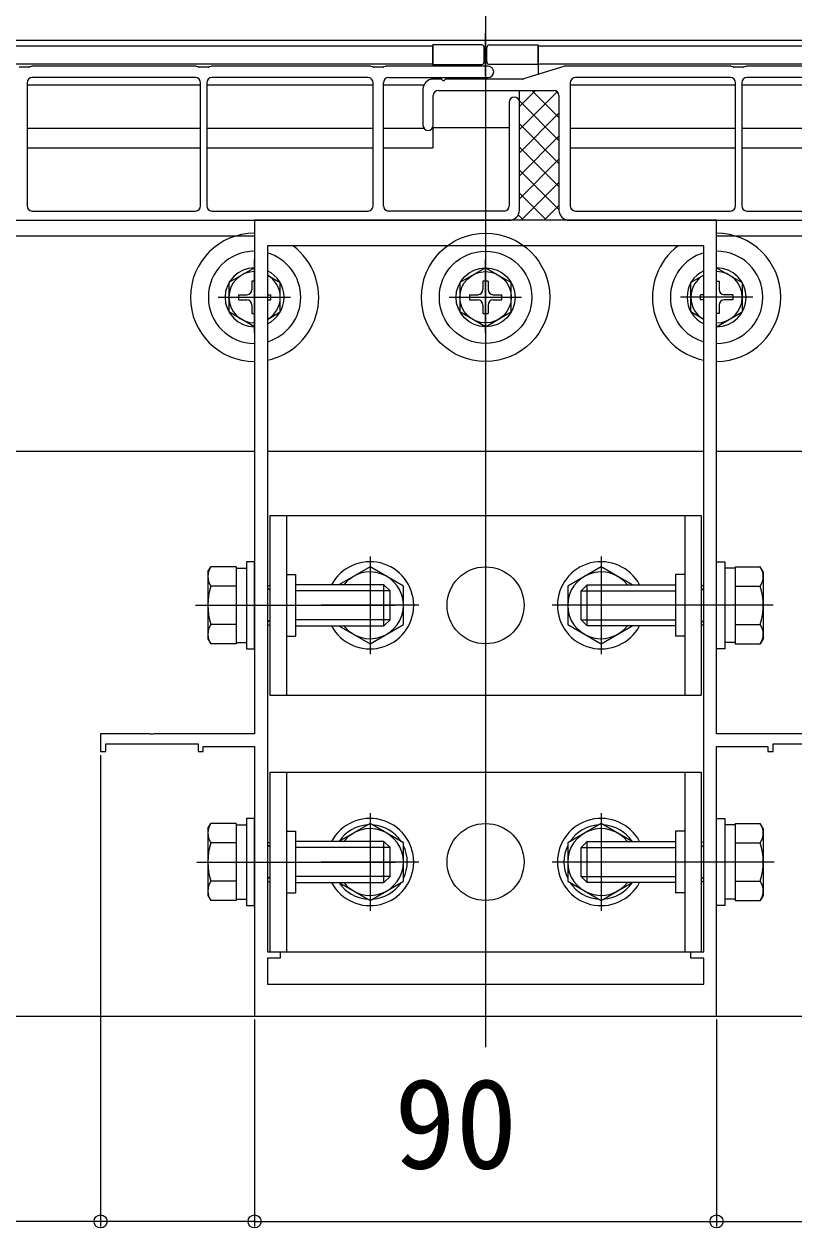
# Model space of a CAD drawing. Units: millimetres, scale not verified. Extents: x -1050 to 1050, y -1570 to 1562.
# Drawn here: x -39.9 to 110.1, y -1129.3 to -894.8 of the extents above; entities that cross this region are included whole.
import ezdxf
from ezdxf.enums import TextEntityAlignment as Align

# ---------------------------------------------------------------- set-up
doc = ezdxf.new("R2010")
doc.units = ezdxf.units.MM
doc.header["$LTSCALE"] = 8
for name, color, linetype in [('0-3_YKK_11', 7, 'Continuous'), ('0-4_YKK_12', 2, 'Continuous'), ('0-5_YKK_13', 4, 'Continuous'), ('0-6_YKK_D', 6, 'Continuous')]:
    doc.layers.add(name, color=color, linetype=linetype)
doc.styles.add('ＭＳ ゴシック', font='')
doc.styles.get('ＭＳ ゴシック').set_extended_font_data('MS Gothic')

msp = doc.modelspace()

# ---------------------------------------------------------------- linework, layer by layer
at = {"layer": '0-3_YKK_11'}
msp.add_lwpolyline([(114.542, -1033.002), (95, -1033.002), (95, -933.002), (5, -933.002), (5, -1033.002), (-14.542, -1033.002), (-14.725, -1033.122), (-15.275, -1033.122), (-15.458, -1033.002), (-25, -1033.002), (-25, -1036.502), (-24, -1036.502), (-24, -1035.002), (-6, -1035.002), (-6, -1036.502), (-5, -1036.502), (-5, -1035.502), (5, -1035.502), (5, -1088.002), (95, -1088.002), (95, -1035.502), (105, -1035.502), (105, -1036.502), (106, -1036.502), (106, -1035.002), (124, -1035.002)], dxfattribs=at)
msp.add_lwpolyline([(92.5, -1075.502), (92.5, -938.002), (7.5, -938.002), (7.5, -1075.502), (10, -1075.502), (10, -1076.702), (7.5, -1076.702), (7.5, -1081.802), (92.5, -1081.802), (92.5, -1076.702), (90, -1076.702), (90, -1075.502)], close=True, dxfattribs=at)
at = {"layer": '0-4_YKK_12'}
for p, q in [((50, -272.315), (50, -1094.076)), ((50, -904.946), (50, -896.558)), ((-222.25, -899.002), (39.75, -899.002)), ((39.75, -899.002), (39.75, -903.002)), ((60.25, -899.002), (314.75, -899.002)), ((60.25, -899.002), (60.25, -904.58)), ((-222.25, -902.502), (39.75, -902.502)), ((60.25, -902.502), (314.75, -902.502)), ((-39.3, -906.602), (-5.5, -906.602)), ((-4.3, -906.602), (28.1, -906.602)), ((30.1, -906.602), (38.014, -906.602)), ((39.75, -905.202), (39.75, -905.503)), ((66.5, -906.602), (98.7, -906.602)), ((99.9, -906.602), (133.7, -906.602)), ((-39.3, -915.074), (-5.5, -915.074)), ((-4.3, -915.074), (28.1, -915.074)), ((30.1, -915.074), (37.98, -915.074)), ((39.75, -914.814), (39.75, -918.873)), ((54.6, -915.002), (39.75, -915.002)), ((66.5, -915.074), (98.7, -915.074)), ((99.9, -915.074), (133.7, -915.074)), ((-39.3, -918.873), (-5.5, -918.873)), ((-4.3, -918.873), (28.1, -918.873)), ((30.1, -918.873), (39.75, -918.873)), ((66.5, -918.873), (98.7, -918.873)), ((99.9, -918.873), (133.7, -918.873)), ((-450, -936.002), (5, -936.002)), ((95, -936.002), (562, -936.002)), ((7.5, -978.002), (92.5, -978.002)), ((95, -978.002), (562, -978.002))]:
    msp.add_line(p, q, dxfattribs=at)
for points in [[(521.718, -898.002), (-526, -898.002), (-526, -898.852)], [(-450, -933.002), (-450, -978.002), (5, -978.002)], [(-526, -1088.002), (560, -1088.002), (560, -1038.002)]]:
    msp.add_lwpolyline(points, dxfattribs=at)
msp.add_circle((50, -948.002), 9, dxfattribs=at)
for centre, start, end in [((5, -948.002), 90, 270), ((5, -948.002), 286.12762, 73.87238), ((95, -948.002), 106.12762, 253.87238), ((95, -948.002), 270, 90)]:
    msp.add_arc(centre, 9, start, end, dxfattribs=at)
at = {"layer": '0-5_YKK_13'}
for p, q in [((49.25, -898.852), (39.75, -898.852)), ((39.75, -902.652), (39.75, -898.852)), ((49.75, -902.152), (49.75, -899.352)), ((50.25, -902.152), (50.25, -899.352)), ((50.75, -898.852), (60.25, -898.852)), ((60.25, -902.652), (60.25, -898.852)), ((39.75, -902.652), (48.75, -902.652)), ((48.75, -902.652), (49.25, -902.652)), ((51.25, -902.652), (50.75, -902.652)), ((60.25, -902.652), (51.25, -902.652)), ((-38.973, -903.152), (-40.827, -903.152)), ((-38.47, -903.023), (-38.83, -903.131)), ((-6.473, -903.002), (-38.327, -903.002)), ((-5.97, -903.131), (-6.33, -903.023)), ((-3.973, -903.152), (-5.827, -903.152)), ((-3.47, -903.023), (-3.83, -903.131)), ((27.527, -903.002), (-3.327, -903.002)), ((28.03, -903.131), (27.67, -903.023)), ((30.027, -903.152), (28.173, -903.152)), ((30.53, -903.023), (30.17, -903.131)), ((50.5, -903.002), (30.673, -903.002)), ((65.227, -903.025), (57.373, -905.479)), ((97.727, -903.002), (65.376, -903.002)), ((98.23, -903.131), (97.87, -903.023)), ((100.227, -903.152), (98.373, -903.152)), ((100.73, -903.023), (100.37, -903.131)), ((132.727, -903.002), (100.873, -903.002)), ((-39.3, -906.202), (-39.3, -930.202)), ((-6.5, -905.202), (-38.3, -905.202)), ((-5.5, -930.202), (-5.5, -906.202)), ((-4.3, -906.202), (-4.3, -930.202)), ((27.1, -905.202), (-3.3, -905.202)), ((28.1, -930.202), (28.1, -906.202)), ((30.1, -930.202), (30.1, -906.202)), ((31.1, -905.202), (50.5, -905.202)), ((41.28, -905.502), (39.8, -905.502)), ((57.224, -905.502), (42.32, -905.502)), ((66.5, -906.202), (66.5, -930.202)), ((97.7, -905.202), (67.5, -905.202)), ((98.7, -930.202), (98.7, -906.202)), ((99.9, -906.202), (99.9, -930.202)), ((132.7, -905.202), (100.9, -905.202)), ((37.8, -907.502), (37.8, -914.502)), ((39.8, -914.502), (39.8, -908.702)), ((40.8, -907.702), (63.3, -907.702)), ((56.6, -910.002), (56.6, -907.702)), ((56.6, -910.858), (59.756, -907.702)), ((56.6, -915.348), (63.98, -907.969)), ((64.3, -917.452), (56.6, -909.752)), ((64.3, -912.961), (59.041, -907.702)), ((64.264, -908.435), (63.567, -907.738)), ((64.3, -908.702), (64.3, -931.002)), ((54.6, -910.002), (54.6, -930.202)), ((56.6, -931.002), (56.6, -910.002)), ((56.6, -919.838), (64.3, -912.138)), ((64.3, -921.942), (56.6, -914.242)), ((56.6, -924.329), (64.3, -916.629)), ((64.3, -926.432), (56.6, -918.732)), ((56.6, -928.819), (64.3, -921.119)), ((64.3, -930.922), (56.6, -923.222)), ((56.907, -933.002), (64.3, -925.609)), ((61.89, -933.002), (56.6, -927.712)), ((61.397, -933.002), (64.3, -930.099)), ((-199.35, -933.002), (54.6, -933.002)), ((-38.3, -931.202), (-6.5, -931.202)), ((-3.3, -931.202), (27.1, -931.202)), ((53.6, -931.202), (31.1, -931.202)), ((57.4, -933.002), (56.356, -931.959)), ((65.887, -933.002), (65.923, -932.966)), ((66.3, -933.002), (344.8, -933.002)), ((67.5, -931.202), (97.7, -931.202)), ((100.9, -931.202), (132.7, -931.202)), ((5, -942.252), (0, -945.139)), ((5, -954.955), (5, -940.671)), ((50, -942.252), (45, -945.139)), ((50, -954.955), (50, -940.671)), ((50, -942.252), (55, -945.139)), ((95, -954.955), (95, -940.671)), ((95, -942.252), (100, -945.139)), ((4.5, -944.852), (4.5, -946.502)), ((5, -944.852), (4.5, -944.852)), ((7.5, -943.695), (10, -945.139)), ((49.5, -944.852), (49.5, -946.502)), ((50.5, -944.852), (49.5, -944.852)), ((50.5, -944.852), (50.5, -946.502)), ((92.5, -943.695), (90, -945.139)), ((95, -944.852), (95.5, -944.852)), ((95.5, -944.852), (95.5, -946.502)), ((0, -945.139), (0, -950.865)), ((10, -950.865), (10, -945.139)), ((45, -945.139), (45, -950.865)), ((55, -950.865), (55, -945.139)), ((90, -950.865), (90, -945.139)), ((100, -945.139), (100, -950.865)), ((-2.067, -948.002), (11.994, -948.002)), ((1.85, -947.502), (3.5, -947.502)), ((1.85, -947.502), (1.85, -948.502)), ((1.85, -948.502), (3.5, -948.502)), ((4.5, -949.502), (4.5, -951.152)), ((7.5, -947.502), (8.15, -947.502)), ((7.5, -948.502), (8.15, -948.502)), ((8.15, -948.502), (8.15, -947.502)), ((42.933, -948.002), (56.994, -948.002)), ((46.85, -947.502), (48.5, -947.502)), ((46.85, -947.502), (46.85, -948.502)), ((46.85, -948.502), (48.5, -948.502)), ((49.5, -949.502), (49.5, -951.152)), ((50.5, -949.502), (50.5, -951.152)), ((51.5, -947.502), (53.15, -947.502)), ((51.5, -948.502), (53.15, -948.502)), ((53.15, -948.502), (53.15, -947.502)), ((102.067, -948.002), (88.006, -948.002)), ((92.5, -947.502), (91.85, -947.502)), ((91.85, -948.502), (91.85, -947.502)), ((92.5, -948.502), (91.85, -948.502)), ((95.5, -949.502), (95.5, -951.152)), ((98.15, -947.502), (96.5, -947.502)), ((98.15, -948.502), (96.5, -948.502)), ((98.15, -947.502), (98.15, -948.502)), ((5, -953.752), (0, -950.865)), ((4.5, -951.152), (5, -951.152)), ((7.5, -952.309), (10, -950.865)), ((50, -953.752), (45, -950.865)), ((49.5, -951.152), (50.5, -951.152)), ((50, -953.752), (55, -950.865)), ((92.5, -952.309), (90, -950.865)), ((95, -953.752), (100, -950.865)), ((95.5, -951.152), (95, -951.152)), ((8, -990.502), (8, -1025.502)), ((8, -990.502), (92, -990.502)), ((11.2, -990.502), (11.2, -1025.502)), ((88.8, -990.502), (88.8, -1025.502)), ((92, -990.502), (92, -1025.502)), ((27.5, -998.502), (27.5, -1017.502)), ((72.5, -998.502), (72.5, -1017.502)), ((-4.1, -1001.502), (-3.519, -1000.496)), ((1.4, -1000.496), (-3.519, -1000.496)), ((1.4, -1000.496), (1.4, -1015.508)), ((1.4, -1000.496), (1.4, -1015.508)), ((1.4, -1000.752), (3.4, -1000.752)), ((1.4, -1000.752), (1.4, -1015.252)), ((3.4, -1000.752), (3.4, -1015.252)), ((98.6, -1000.752), (96.6, -1000.752)), ((96.6, -1000.752), (96.6, -1015.252)), ((98.6, -1000.496), (103.519, -1000.496)), ((98.6, -1000.496), (98.6, -1015.508)), ((98.6, -1000.496), (98.6, -1015.508)), ((98.6, -1000.752), (98.6, -1015.252)), ((104.1, -1001.502), (103.519, -1000.496)), ((-4.1, -1001.502), (-4.1, -1014.502)), ((11.2, -1002.002), (13, -1002.002)), ((13, -1002.002), (13, -1014.002)), ((88.8, -1002.002), (87, -1002.002)), ((87, -1002.002), (87, -1014.002)), ((104.1, -1001.502), (104.1, -1014.502)), ((1.4, -1004.249), (-3.519, -1004.249)), ((1.4, -1004.002), (1.4, -1012.002)), ((7.5, -1004.277), (8, -1004.104)), ((8, -1005.032), (7.5, -1004.743)), ((30.195, -1004.002), (13, -1004.002)), ((31.395, -1005.202), (13, -1005.202)), ((31.395, -1005.202), (30.195, -1004.002)), ((30.195, -1012.002), (30.195, -1004.002)), ((31.395, -1010.802), (31.395, -1005.202)), ((68.605, -1005.202), (69.805, -1004.002)), ((68.605, -1010.802), (68.605, -1005.202)), ((68.605, -1005.202), (87, -1005.202)), ((69.805, -1004.002), (87, -1004.002)), ((69.805, -1012.002), (69.805, -1004.002)), ((92.5, -1004.277), (92, -1004.104)), ((92, -1005.032), (92.5, -1004.743)), ((98.6, -1004.002), (98.6, -1012.002)), ((98.6, -1004.249), (103.519, -1004.249)), ((-6.493, -1008.002), (32.417, -1008.002)), ((37, -1008.002), (18, -1008.002)), ((82, -1008.002), (63, -1008.002)), ((106.023, -1008.002), (67.583, -1008.002)), ((1.4, -1011.755), (-3.519, -1011.755)), ((8, -1010.972), (7.5, -1011.261)), ((7.5, -1011.727), (8, -1011.9)), ((31.395, -1010.802), (13, -1010.802)), ((13, -1012.002), (30.195, -1012.002)), ((21.428, -1012.002), (27.5, -1015.508)), ((31.395, -1010.802), (30.195, -1012.002)), ((68.605, -1010.802), (69.805, -1012.002)), ((68.605, -1010.802), (87, -1010.802)), ((87, -1012.002), (69.805, -1012.002)), ((72.5, -1015.508), (78.572, -1012.002)), ((92, -1010.972), (92.5, -1011.261)), ((92.5, -1011.727), (92, -1011.9)), ((98.6, -1011.755), (103.519, -1011.755)), ((-4.1, -1014.502), (-3.519, -1015.508)), ((1.4, -1015.252), (3.4, -1015.252)), ((11.2, -1014.002), (13, -1014.002)), ((88.8, -1014.002), (87, -1014.002)), ((98.6, -1015.252), (96.6, -1015.252)), ((104.1, -1014.502), (103.519, -1015.508)), ((1.4, -1015.508), (-3.519, -1015.508)), ((98.6, -1015.508), (103.519, -1015.508)), ((8, -1025.502), (92, -1025.502)), ((8, -1040.502), (8, -1075.502)), ((8, -1040.502), (92, -1040.502)), ((11.2, -1040.502), (11.2, -1075.502)), ((88.8, -1040.502), (88.8, -1075.502)), ((92, -1040.502), (92, -1075.502)), ((-4.1, -1051.502), (-3.519, -1050.496)), ((1.4, -1050.496), (-3.519, -1050.496)), ((1.4, -1050.496), (1.4, -1065.508)), ((1.4, -1050.496), (1.4, -1065.508)), ((27.5, -1048.502), (27.5, -1067.502)), ((72.5, -1048.502), (72.5, -1067.502)), ((98.6, -1050.496), (103.519, -1050.496)), ((98.6, -1050.496), (98.6, -1065.508)), ((98.6, -1050.496), (98.6, -1065.508)), ((104.1, -1051.502), (103.519, -1050.496)), ((-4.1, -1051.502), (-4.1, -1064.502)), ((1.4, -1050.752), (3.4, -1050.752)), ((1.4, -1050.752), (1.4, -1065.252)), ((3.4, -1050.752), (3.4, -1065.252)), ((11.2, -1052.002), (13, -1052.002)), ((13, -1052.002), (13, -1064.002)), ((88.8, -1052.002), (87, -1052.002)), ((87, -1052.002), (87, -1064.002)), ((98.6, -1050.752), (96.6, -1050.752)), ((96.6, -1050.752), (96.6, -1065.252)), ((98.6, -1050.752), (98.6, -1065.252)), ((104.1, -1051.502), (104.1, -1064.502)), ((1.4, -1054.249), (-3.519, -1054.249)), ((1.4, -1054.002), (1.4, -1062.002)), ((7.5, -1054.277), (8, -1054.104)), ((8, -1055.032), (7.5, -1054.743)), ((30.195, -1054.002), (13, -1054.002)), ((31.395, -1055.202), (13, -1055.202)), ((31.395, -1055.202), (30.195, -1054.002)), ((30.195, -1062.002), (30.195, -1054.002)), ((31.395, -1060.802), (31.395, -1055.202)), ((68.605, -1055.202), (69.805, -1054.002)), ((68.605, -1060.802), (68.605, -1055.202)), ((68.605, -1055.202), (87, -1055.202)), ((69.805, -1054.002), (87, -1054.002)), ((69.805, -1062.002), (69.805, -1054.002)), ((92.5, -1054.277), (92, -1054.104)), ((92, -1055.032), (92.5, -1054.743)), ((98.6, -1054.002), (98.6, -1062.002)), ((98.6, -1054.249), (103.519, -1054.249)), ((-6.226, -1058.002), (32.417, -1058.002)), ((37, -1058.002), (18, -1058.002)), ((82, -1058.002), (63, -1058.002)), ((106.226, -1058.002), (67.583, -1058.002)), ((1.4, -1061.755), (-3.519, -1061.755)), ((8, -1060.972), (7.5, -1061.261)), ((7.5, -1061.727), (8, -1061.9)), ((31.395, -1060.802), (13, -1060.802)), ((13, -1062.002), (30.195, -1062.002)), ((21.428, -1062.002), (27.5, -1065.508)), ((31.395, -1060.802), (30.195, -1062.002)), ((68.605, -1060.802), (69.805, -1062.002)), ((68.605, -1060.802), (87, -1060.802)), ((87, -1062.002), (69.805, -1062.002)), ((72.5, -1065.508), (78.572, -1062.002)), ((92, -1060.972), (92.5, -1061.261)), ((92.5, -1061.727), (92, -1061.9)), ((98.6, -1061.755), (103.519, -1061.755)), ((-4.1, -1064.502), (-3.519, -1065.508)), ((11.2, -1064.002), (13, -1064.002)), ((88.8, -1064.002), (87, -1064.002)), ((104.1, -1064.502), (103.519, -1065.508)), ((1.4, -1065.508), (-3.519, -1065.508)), ((1.4, -1065.252), (3.4, -1065.252)), ((98.6, -1065.252), (96.6, -1065.252)), ((98.6, -1065.508), (103.519, -1065.508)), ((8, -1075.502), (92, -1075.502))]:
    msp.add_line(p, q, dxfattribs=at)
for points in [[(5, -1016.502), (5, -999.502), (3.4, -999.502), (3.4, -1016.502)], [(95, -1016.502), (95, -999.502), (96.6, -999.502), (96.6, -1016.502)], [(5, -1066.502), (5, -1049.502), (3.4, -1049.502), (3.4, -1066.502)], [(95, -1066.502), (95, -1049.502), (96.6, -1049.502), (96.6, -1066.502)]]:
    msp.add_lwpolyline(points, close=True, dxfattribs=at)
for points in [[(27.5, -1015.508), (34, -1011.755), (34, -1004.249), (27.5, -1000.496), (21.428, -1004.002)], [(78.572, -1004.002), (72.5, -1000.496), (66, -1004.249), (66, -1011.755), (72.5, -1015.508)], [(27.5, -1065.508), (34, -1061.755), (34, -1054.249), (27.5, -1050.496), (21.428, -1054.002)], [(78.572, -1054.002), (72.5, -1050.496), (66, -1054.249), (66, -1061.755), (72.5, -1065.508)]]:
    msp.add_lwpolyline(points, dxfattribs=at)
for centre, radius in [((50, -948.002), 12.5), ((50, -948.002), 5.75), ((50, -948.002), 5), ((50, -1008.002), 7.5), ((50, -1058.002), 7.5)]:
    msp.add_circle(centre, radius, dxfattribs=at)
for centre, radius, start, end in [((49.25, -899.352), 0.5, 0, 90), ((50.75, -899.352), 0.5, 90, 180), ((49.25, -902.152), 0.5, 270, 0), ((50.75, -902.152), 0.5, 180, 270), ((-38.973, -902.652), 0.5, 270, 286.69924), ((-38.327, -903.502), 0.5, 90, 106.69924), ((-6.473, -903.502), 0.5, 73.30076, 90), ((-5.827, -902.652), 0.5, 253.30076, 270), ((-3.973, -902.652), 0.5, 270, 286.69924), ((-3.327, -903.502), 0.5, 90, 106.69924), ((27.527, -903.502), 0.5, 73.30076, 90), ((28.173, -902.652), 0.5, 253.30076, 270), ((30.027, -902.652), 0.5, 270, 286.69924), ((30.673, -903.502), 0.5, 90, 106.69924), ((50.5, -904.102), 1.1, 270, 90), ((65.376, -903.502), 0.5, 90, 107.35402), ((97.727, -903.502), 0.5, 73.30076, 90), ((98.373, -902.652), 0.5, 253.30076, 270), ((100.227, -902.652), 0.5, 270, 286.69924), ((100.873, -903.502), 0.5, 90, 106.69924), ((-38.3, -906.202), 1, 90, 180), ((-6.5, -906.202), 1, 0, 90), ((-3.3, -906.202), 1, 90, 180), ((27.1, -906.202), 1, 0, 90), ((31.1, -906.202), 1, 90, 180), ((39.8, -907.502), 2, 90, 180), ((41.28, -905.802), 0.3, 30, 90), ((41.8, -905.502), 0.3, 210, 330), ((42.32, -905.802), 0.3, 90, 150), ((57.224, -905.002), 0.5, 270, 287.35402), ((67.5, -906.202), 1, 90, 180), ((97.7, -906.202), 1, 0, 90), ((100.9, -906.202), 1, 90, 180), ((40.8, -908.702), 1, 90, 180), ((55.6, -910.002), 1, 0, 180), ((63.3, -908.702), 1, 0, 90), ((38.8, -914.502), 1, 180, 0), ((-38.3, -930.202), 1, 180, 270), ((-6.5, -930.202), 1, 270, 0), ((-3.3, -930.202), 1, 180, 270), ((27.1, -930.202), 1, 270, 0), ((31.1, -930.202), 1, 180, 270), ((53.6, -930.202), 1, 270, 0), ((67.5, -930.202), 1, 180, 270), ((97.7, -930.202), 1, 270, 0), ((100.9, -930.202), 1, 180, 270), ((54.6, -931.002), 2, 270, 0), ((66.3, -931.002), 2, 180, 270), ((5, -948.002), 12.5, 90, 270), ((95, -948.002), 12.5, 270, 90), ((5, -948.002), 12.5, 281.53696, 53.1301), ((95, -948.002), 12.5, 126.8699, 258.46304), ((5, -948.002), 5.75, 90, 270), ((95, -948.002), 5.75, 270, 90), ((5, -948.002), 5, 90, 270), ((5, -948.002), 5.75, 295.77146, 64.22854), ((5, -948.002), 5, 300, 60), ((95, -948.002), 5.75, 115.77146, 244.22854), ((95, -948.002), 5, 120, 240), ((95, -948.002), 5, 270, 90), ((3.5, -946.502), 1, 270, 0), ((48.5, -946.502), 1, 270, 0), ((51.5, -946.502), 1, 180, 270), ((96.5, -946.502), 1, 180, 270), ((3.5, -949.502), 1, 0, 90), ((48.5, -949.502), 1, 0, 90), ((51.5, -949.502), 1, 90, 180), ((96.5, -949.502), 1, 90, 180), ((-0.777, -1002.373), 3.323, 145.61575, 214.38425), ((27.5, -1008.002), 8.5, 208.07249, 151.92751), ((72.5, -1008.002), 8.5, 28.07249, 331.92751), ((100.777, -1002.373), 3.323, 325.61575, 34.38425), ((27.5, -1008.002), 6.5, 217.97987, 142.02013), ((72.5, -1008.002), 6.5, 37.97987, 322.02013), ((8.319, -1008.002), 12.419, 162.41205, 197.58795), ((91.681, -1008.002), 12.419, 342.41205, 17.58795), ((-0.777, -1013.631), 3.323, 145.61575, 214.38425), ((100.777, -1013.631), 3.323, 325.61575, 34.38425), ((-0.777, -1052.373), 3.323, 145.61575, 214.38425), ((27.5, -1058.002), 8.5, 208.07249, 151.92751), ((72.5, -1058.002), 8.5, 28.07249, 331.92751), ((100.777, -1052.373), 3.323, 325.61575, 34.38425), ((27.5, -1058.002), 7.25, 93.70844, 146.29156), ((27.5, -1058.002), 6.5, 217.97987, 142.02013), ((27.5, -1058.002), 7.25, 33.70844, 86.29156), ((72.5, -1058.002), 6.5, 37.97987, 322.02013), ((72.5, -1058.002), 7.25, 93.70844, 146.29156), ((72.5, -1058.002), 7.25, 33.70844, 86.29156), ((8.319, -1058.002), 12.419, 162.41205, 197.58795), ((27.5, -1058.002), 7.25, 333.70844, 26.29156), ((72.5, -1058.002), 7.25, 153.70844, 206.29156), ((91.681, -1058.002), 12.419, 342.41205, 17.58795), ((-0.777, -1063.631), 3.323, 145.61575, 214.38425), ((27.5, -1058.002), 7.25, 213.70844, 266.29156), ((27.5, -1058.002), 7.25, 273.70844, 326.29156), ((72.5, -1058.002), 7.25, 213.70844, 266.29156), ((72.5, -1058.002), 7.25, 273.70844, 326.29156), ((100.777, -1063.631), 3.323, 325.61575, 34.38425)]:
    msp.add_arc(centre, radius, start, end, dxfattribs=at)
at = {"layer": '0-6_YKK_D'}
for p, q in [((-25, -1037.202), (-25, -1129.002)), ((5, -1088.702), (5, -1129.002)), ((5, -1088.702), (5, -1129.002)), ((95, -1088.702), (95, -1129.002)), ((95, -1088.702), (95, -1129.002)), ((5, -1128.002), (95, -1128.002))]:
    msp.add_line(p, q, dxfattribs=at)
for points in [[(5, -1128.002), (-25, -1128.002), (-72.009, -1128.002)], [(95, -1128.002), (125, -1128.002), (172.009, -1128.002)]]:
    msp.add_lwpolyline(points, dxfattribs=at)
for centre in [(-25, -1128.002), (5, -1128.002), (5, -1128.002), (95, -1128.002), (95, -1128.002)]:
    msp.add_circle(centre, 1.275, dxfattribs=at)

# ---------------------------------------------------------------- texts
at = {"layer": '0-6_YKK_D', "style": 'ＭＳ ゴシック'}
msp.add_text('90', height=17.6, dxfattribs=at).set_placement((32.205, -1123.002), align=Align.BOTTOM_LEFT)

doc.saveas('drawing.dxf')
